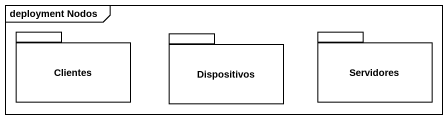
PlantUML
@startuml
mainframe deployment Nodos
package Clientes {
}
package Servidores {
}
package Dispositivos {
}
@enduml
